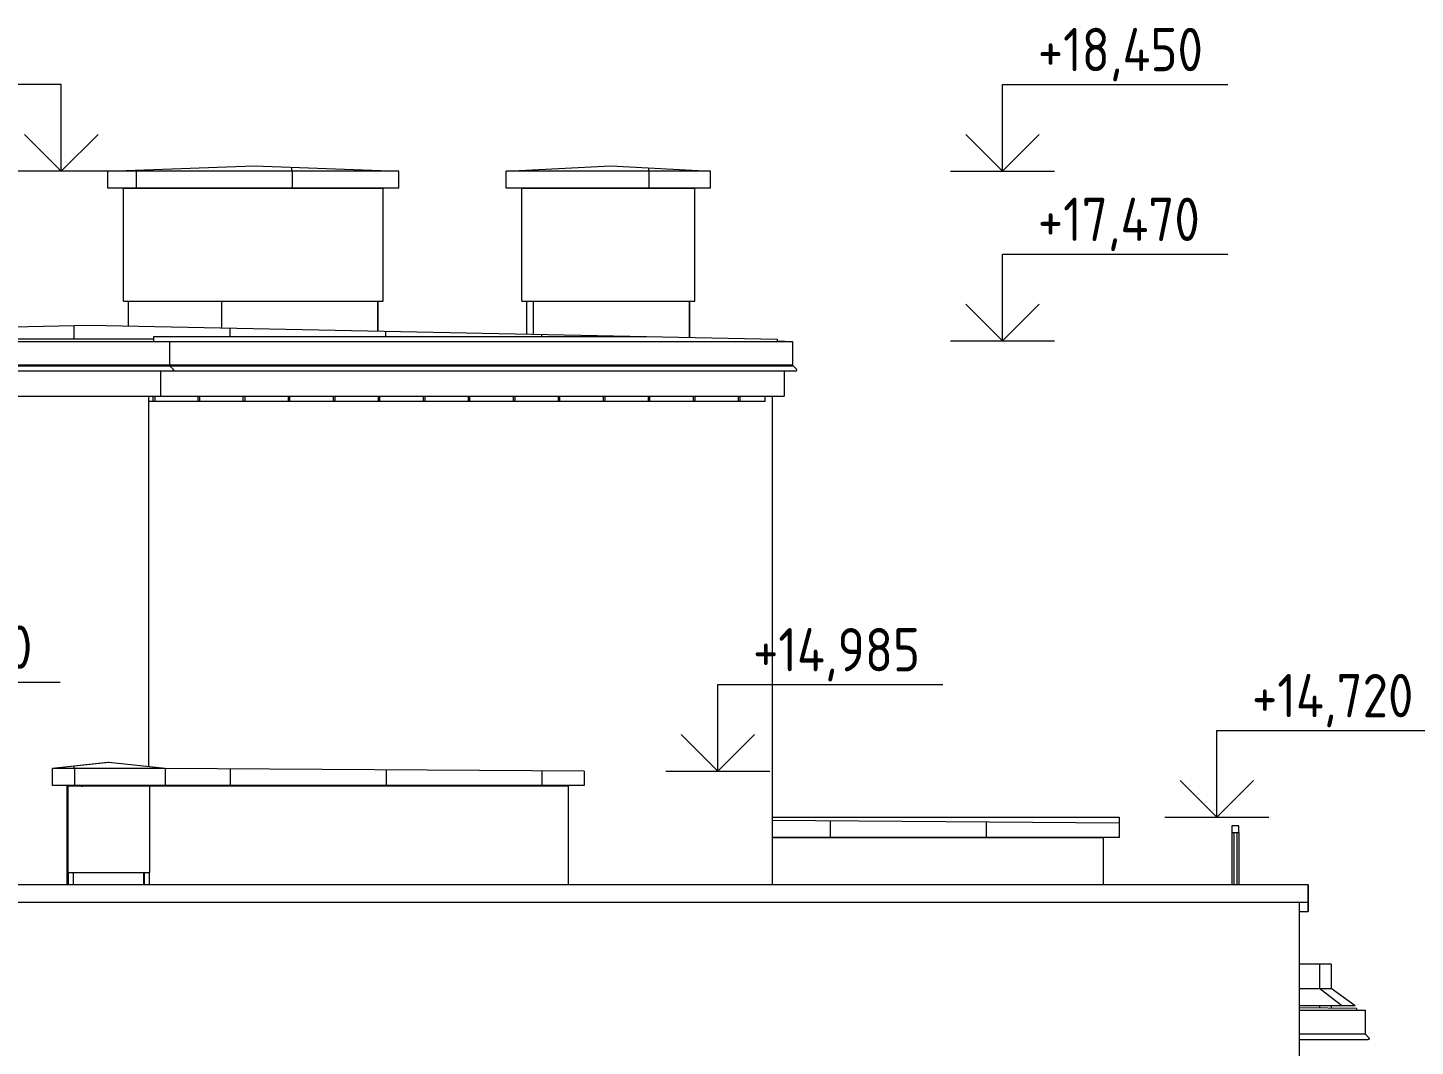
# Model space of a CAD drawing. Header units: millimetres. Extents: x -515342 to 330399, y -224905 to 507333.
# Drawn here: x 228666 to 236678, y -37732 to -31851 of the extents above; entities that cross this region are included whole.
import ezdxf

# ---------------------------------------------------------------- set-up
doc = ezdxf.new("R2010")
doc.units = ezdxf.units.MM
doc.layers.get('0').update_dxf_attribs({"lineweight": 0})
for name, color, linetype, lineweight in [('Аннотация', 7, 'Continuous', 0), ('Витраж', 7, 'Continuous', 0), ('Крыша', 7, 'Continuous', 0), ('Крыша штриховка', 7, 'Continuous', 0), ('Линии', 7, 'Continuous', 0), ('Обобщенные модели', 7, 'Continuous', 0), ('Ограждение', 7, 'Continuous', 0), ('Отметки', 7, 'Continuous', 0), ('Стены', 7, 'Continuous', 0), ('Стены внутренние', 7, 'Continuous', 0), ('Стены наружные', 7, 'Continuous', 0), ('Стены штриховка поверхности', 7, 'Continuous', 0)]:
    doc.layers.add(name, color=color, linetype=linetype, lineweight=lineweight)
doc.styles.add('GOST Common_1', font='', dxfattribs={"width": 0.9, "height": 250})
doc.styles.get('GOST Common_1').set_extended_font_data('GOST Common')
pattern_1 = [(0, (219934, -38029), (0, 10000), []), (90, (219933.65, -38029.2), (-900, 6e-14), [])]

# ---------------------------------------------------------------- blocks, each defined once
blk = doc.blocks.new('СД_Люблино_Фасады_rvt-2-Фасад А_-Д')
at = {"layer": 'Стены внутренние'}
blk.add_line((16075, 200), (16075, 14230), dxfattribs=at)
blk = doc.blocks.new('Ограждение - Ограждение-9804452-Фасад А_-Д')
at = {"layer": 'Ограждение'}
for p, q in [((9460, 17467.7), (9550, 17465)), ((13150, 17465), (13060, 17467.7)), ((9550, 17465), (6455, 17465)), ((13150, 17465), (9550, 17465)), ((9550, 17465), (9550, 17330)), ((13150, 17330), (13150, 17465)), ((9550, 17330), (6365, 17330)), ((6365, 17326.7), (9551.2, 17326.7)), ((13150, 17330), (9550, 17330)), ((9551.2, 17326.7), (13151.2, 17326.7)), ((9551.2, 17326.7), (9571.8, 17306.2)), ((13171.8, 17306.2), (13151.2, 17326.7)), ((6365, 17296.4), (9567.7, 17296.4)), ((9567.7, 17296.4), (13167.7, 17296.4))]:
    blk.add_line(p, q, dxfattribs=at)
for points in [[(9550, 17330), (9550, 17329.6), (9550.1, 17328.8), (9550.5, 17327.7), (9550.9, 17327), (9551.2, 17326.7)], [(13151.2, 17326.7), (13150.9, 17327), (13150.5, 17327.7), (13150.1, 17328.8), (13150, 17329.6), (13150, 17330)]]:
    blk.add_open_spline(points, degree=3, dxfattribs=at)
for points, knots in [([(9571.8, 17306.2), (9572.1, 17305.8), (9572.7, 17305), (9573.3, 17303.6), (9573.5, 17302.1), (9573.3, 17300.9), (9573, 17299.9), (9572.7, 17299.3), (9572.3, 17298.7), (9572, 17298.3), (9571.7, 17298), (9571.3, 17297.7), (9570.9, 17297.4), (9570.5, 17297.1), (9569.9, 17296.8), (9569.3, 17296.6), (9568.8, 17296.5), (9568.4, 17296.4), (9568.1, 17296.4), (9567.8, 17296.4), (9567.7, 17296.4)], [0, 0, 0, 0, 0.0833333, 0.1666667, 0.25, 0.3333333, 0.375, 0.4166667, 0.4583333, 0.4791667, 0.5, 0.5416667, 0.5625, 0.5833333, 0.625, 0.6666667, 0.6875, 0.7083333, 0.7291667, 0.75, 0.75, 0.75, 0.75]), ([(13167.7, 17296.4), (13167.8, 17296.4), (13168.1, 17296.4), (13168.4, 17296.4), (13168.8, 17296.5), (13169.2, 17296.6), (13169.5, 17296.7), (13169.9, 17296.8), (13170.2, 17297), (13170.6, 17297.2), (13170.9, 17297.4), (13171.2, 17297.6), (13171.5, 17297.8), (13171.8, 17298.2), (13172.3, 17298.6), (13172.7, 17299.3), (13173, 17299.9), (13173.3, 17300.9), (13173.5, 17302.1), (13173.3, 17303.6), (13172.7, 17305), (13172.1, 17305.8), (13171.8, 17306.2)], [-0.75, -0.75, -0.75, -0.75, -0.7291667, -0.7083333, -0.6875, -0.6666667, -0.6458333, -0.625, -0.6041667, -0.5833333, -0.5625, -0.5416667, -0.5208333, -0.5, -0.4583333, -0.4166667, -0.375, -0.3333333, -0.25, -0.1666667, -0.0833333, 0, 0, 0, 0])]:
    blk.add_open_spline(points, degree=3, knots=knots, dxfattribs=at)
blk = doc.blocks.new('Ограждение - Ограждение-9809664-Фасад А_-Д')
at = {"layer": 'Ограждение'}
for p, q in [((16075, 13605), (16455, 13605)), ((16405, 13606.5), (16455, 13605)), ((16455, 13605), (16455, 13470)), ((16075, 13470), (16455, 13470)), ((16456.2, 13466.7), (16075, 13466.7)), ((16456.2, 13466.7), (16476.8, 13446.2)), ((16075, 13436.4), (16472.7, 13436.4))]:
    blk.add_line(p, q, dxfattribs=at)
for start, end in [(180.48412, 197.81283), (202.18717, 218.49444)]:
    blk.add_arc((16460.2, 13470), 5.19, start, end, dxfattribs=at)
blk.add_open_spline([(16455, 13470), (16455, 13469.6), (16455.1, 13468.8), (16455.5, 13467.7), (16455.9, 13467), (16456.2, 13466.7)], degree=3, dxfattribs=at)
blk.add_open_spline([(16476.8, 13446.2), (16477.1, 13445.8), (16477.7, 13445), (16478.3, 13443.6), (16478.5, 13442.1), (16478.3, 13440.9), (16478, 13439.9), (16477.7, 13439.3), (16477.3, 13438.7), (16477, 13438.3), (16476.7, 13438), (16476.3, 13437.7), (16475.9, 13437.4), (16475.5, 13437.1), (16474.9, 13436.8), (16474.3, 13436.6), (16473.8, 13436.5), (16473.4, 13436.4), (16473.1, 13436.4), (16472.8, 13436.4), (16472.7, 13436.4)], degree=3, knots=[0, 0, 0, 0, 0.0833333, 0.1666667, 0.25, 0.3333333, 0.375, 0.4166667, 0.4583333, 0.4791667, 0.5, 0.5416667, 0.5625, 0.5833333, 0.625, 0.6666667, 0.6875, 0.7083333, 0.7291667, 0.75, 0.75, 0.75, 0.75], dxfattribs=at)
blk = doc.blocks.new('Ограждение - Ограждение-9810876-Фасад А_-Д')
at = {"layer": 'Ограждение'}
for p, q in [((16125, 14330), (-520, 14330)), ((16125, 14330), (16125, 14230)), ((-520, 14230), (16125, 14230)), ((16075, 14175), (16125, 14175))]:
    blk.add_line(p, q, dxfattribs=at)
blk = doc.blocks.new('Заглушка на парапетный отлив 2 - Заглушка на парапетный отлив 2-9811343-Фасад А_-Д')
at = {"layer": 'Обобщенные модели'}
for p, q in [((16125, 14230), (16125, 14330)), ((16126, 14330), (16125, 14330)), ((16126, 14330), (16126, 14230)), ((16125, 14175), (16125, 14230)), ((16125, 14230), (16126, 14230)), ((16126, 14230), (16126, 14175)), ((16125, 14175), (16126, 14175))]:
    blk.add_line(p, q, dxfattribs=at)
blk = doc.blocks.new('Прямоугольный импост - АР_Импост_40х40 _поручень ограждения на кровле_-10058575-Фасад А_-Д')
at = {"layer": 'Витраж'}
for p, q in [((15725, 14671), (15685, 14671)), ((15685, 14671), (15685, 14631)), ((15725, 14631), (15725, 14671)), ((15685, 14631), (15725, 14631))]:
    blk.add_line(p, q, dxfattribs=at)
blk = doc.blocks.new('Прямоугольный импост - АР_Импост_16х16 _вертикальное заполнение ограждений_-10058717-Фасад А_-Д')
at = {"layer": 'Витраж'}
for p, q in [((15697, 14631), (15697, 14330)), ((15713, 14631), (15713, 14330))]:
    blk.add_line(p, q, dxfattribs=at)
blk = doc.blocks.new('Прямоугольный импост - АР_Импост_40х40 _стойка ограждения на кровле_-10058718-Фасад А_-Д')
at = {"layer": 'Витраж'}
for p, q in [((15685, 14631), (15685, 14330)), ((15725, 14631), (15725, 14330))]:
    blk.add_line(p, q, dxfattribs=at)
blk = doc.blocks.new('Высотные отметки - Стрелка вверх-5091-Фасад А_-Д')
at = {"layer": 'Аннотация'}
for p, q in [((19478.6, 700), (20778.6, 700)), ((19478.6, 200), (19478.6, 700)), ((19478.6, 200), (19266.5, 412.1)), ((19478.6, 200), (19690.7, 412.1)), ((19178.6, 200), (19778.6, 200))]:
    blk.add_line(p, q, dxfattribs=at)

msp = doc.modelspace()

# ---------------------------------------------------------------- hatches: boundary and pattern name
at = {"layer": 'Крыша штриховка'}
h = msp.add_hatch(dxfattribs=at)
h.set_pattern_fill('FP_83', color=256, style=0, pattern_type=2)
h.set_pattern_definition([(0, (223890.9, -33547.1), (0, 924.18), []), (90, (223890.9, -33547.1), (-900, 6e-14), [])])
h.paths.add_polyline_path([(230808.6471, -32678.982), (229973.4039, -32648.982), (229128.6471, -32678.982), (230118.3565, -32678.982)])
h = msp.add_hatch(dxfattribs=at)
h.set_pattern_fill('FP_82', color=256, style=0, pattern_type=2)
h.set_pattern_definition([(0, (223891, -38029), (0, 10000), []), (90, (223890.9, -38029.2), (-900, 6e-14), [])])
h.paths.add_polyline_path([(229128.6471, -32777.182), (230808.6471, -32777.182), (230808.6471, -32678.982), (229128.6471, -32678.982)])
h = msp.add_hatch(dxfattribs=at)
h.set_pattern_fill('FP_81', color=256, style=0, pattern_type=2)
h.set_pattern_definition([(0, (225950.9, -33547.1), (0, 924.18), []), (90, (225950.9, -33547.1), (-900, 6e-14), [])])
h.paths.add_polyline_path([(231428.6471, -32678.982), (232608.6471, -32678.982), (232033.4039, -32648.982)])
h = msp.add_hatch(dxfattribs=at)
h.set_pattern_fill('FP_80', color=256, style=0, pattern_type=2)
h.set_pattern_definition([(0, (225951, -38029), (0, 10000), []), (90, (225950.9, -38029.2), (-900, 6e-14), [])])
h.paths.add_polyline_path([(232608.6471, -32777.182), (232608.6471, -32678.982), (231428.6471, -32678.982), (231428.6471, -32777.182)])
h = msp.add_hatch(dxfattribs=at)
h.set_pattern_fill('FP_87', color=256, style=0, pattern_type=2)
h.set_pattern_definition([(0, (219933.65, -32483.19), (0, 206.674), []), (90, (219933.65, -32483.2), (-900, 6e-14), [])])
h.paths.add_polyline_path([(227015.7389, -33648.982), (229393.6471, -33648.982), (229393.6471, -33633.7882), (232186.7683, -33632.7271), (229022.4959, -33568.982), (226488.6471, -33620.6982), (226488.6471, -33647.7416), (226388.6471, -33647.7416), (226388.6471, -33648.982), (226757.1874, -33648.982)])
h = msp.add_hatch(dxfattribs=at)
h.set_pattern_fill('FP_72', color=256, style=0, pattern_type=2)
h.set_pattern_definition([(0, (219933.65, -35970.63), (0, 332.724), []), (90, (219933.65, -35970.6), (-900, 6e-14), [])])
h.paths.add_polyline_path([(229458.6471, -36128.982), (229133.6471, -36093.982), (228808.6471, -36128.982), (229342.7021, -36128.982)])
h = msp.add_hatch(dxfattribs=at)
h.set_pattern_fill('FP_71', color=256, style=0, pattern_type=2)
h.set_pattern_definition(pattern_1)
h.paths.add_polyline_path([(229084.1506, -36227.182), (229458.6471, -36227.182), (229458.6471, -36128.982), (228808.6471, -36128.982), (228808.6471, -36227.182), (228954.8749, -36227.182)])
h = msp.add_hatch(dxfattribs=at)
h.set_pattern_fill('FP_71', color=256, style=0, pattern_type=2)
h.set_pattern_definition(pattern_1)
h.paths.add_polyline_path([(231878.6471, -36227.182), (231878.6471, -36143.982), (229458.6471, -36128.982), (229458.6471, -36227.182), (230118.3565, -36227.182)])
h = msp.add_hatch(dxfattribs=at)
h.set_pattern_fill('FP_75', color=256, style=0, pattern_type=2)
h.set_pattern_definition([(0, (223399, -38029), (0, 10000), []), (90, (223398.65, -38029.2), (-900, 6e-14), [])])
h.paths.add_polyline_path([(234255.18, -36527.182), (234968.6471, -36527.182), (234968.6471, -36443.982), (232963.6471, -36429.2754), (232963.6471, -36527.182), (233220.9741, -36527.182)])
at = {"layer": 'Стены штриховка поверхности'}
h = msp.add_hatch(dxfattribs=at)
h.set_pattern_fill('FP_92', color=256, style=0, pattern_type=2)
h.set_pattern_definition([(0, (230684, -38029), (0, 10000), []), (90, (230683.65, -38029.2), (-900, 6e-14), [])])
h.paths.add_polyline_path([(230688.6471, -33602.5471), (230688.6471, -33429.182), (229258.6471, -33429.182), (229258.6471, -33573.7393), (230635.4594, -33601.4756)])
h = msp.add_hatch(dxfattribs=at)
h.set_pattern_fill('FP_93', color=256, style=0, pattern_type=2)
h.set_pattern_definition([(0, (232484, -38029), (0, 10000), []), (90, (232483.65, -38029.2), (-900, 6e-14), [])])
h.paths.add_polyline_path([(232488.6471, -33638.8086), (232488.6471, -33429.182), (231558.6471, -33429.182), (231558.6471, -33620.0735), (232478.6847, -33638.6079)])
h = msp.add_hatch(dxfattribs=at)
h.set_pattern_fill('FP_70', color=256, style=0, pattern_type=2)
h.set_pattern_definition([(270, (229398.65, -37879.2), (520, 3e-14), [32.5, -117.5]), (270, (229138.65, -37996.7), (520, 3e-14), [32.5, -117.5]), (270, (229648.65, -37879.2), (520, 3e-14), [32.5, -117.5]), (270, (229388.65, -37879.2), (520, 3e-14), [32.5, -117.5]), (90, (229398.65, -38029.2), (-520, 3e-14), [32.5, -117.5]), (90, (229388.65, -38029.2), (-520, 3e-14), [32.5, -117.5]), (90, (229648.65, -38029.2), (-520, 3e-14), [32.5, -117.5]), (90, (229138.65, -37911.7), (-520, 3e-14), [32.5, -117.5]), (270, (229253.65, -37921.7), (520, 3e-14), [65, -85]), (270, (229263.65, -37921.7), (520, 3e-14), [65, -85]), (270, (229523.65, -37921.7), (520, 3e-14), [65, -85]), (90, (229513.65, -37986.7), (-520, 3e-14), [65, -85]), (0, (229133.65, -37921.68), (0, 150), [120, -400]), (180, (229253.65, -37986.68), (-2e-14, -150), [120, -400]), (0, (229523.65, -37986.68), (0, 150), [130, -390]), (180, (229653.65, -37921.68), (-2e-14, -150), [130, -390]), (0, (229263.65, -37986.68), (0, 150), [250, -270]), (180, (229388.65, -37911.68), (-2e-14, -150), [250, -270]), (180, (229648.65, -37911.68), (-2e-14, -150), [250, -270]), (180, (229388.65, -37996.68), (-2e-14, -150), [250, -270]), (180, (229513.65, -37921.68), (-2e-14, -150), [250, -270]), (180, (229648.65, -37996.68), (-2e-14, -150), [250, -270])])
h.paths.add_polyline_path([(231152.5624, -34009.853), (232923.6471, -34009.853), (232923.2268, -33979.182), (229363.6471, -33979.182), (229363.6471, -34009.853), (230118.3565, -34009.853)])
h = msp.add_hatch(dxfattribs=at)
h.set_pattern_fill('FP_69', color=256, style=0, pattern_type=2)
h.set_pattern_definition([(270, (225598.65, -37879.2), (520, 3e-14), [32.5, -117.5]), (270, (225338.65, -37996.7), (520, 3e-14), [32.5, -117.5]), (270, (225848.65, -37879.2), (520, 3e-14), [32.5, -117.5]), (270, (225588.65, -37879.2), (520, 3e-14), [32.5, -117.5]), (90, (225598.65, -38029.2), (-520, 3e-14), [32.5, -117.5]), (90, (225588.65, -38029.2), (-520, 3e-14), [32.5, -117.5]), (90, (225848.65, -38029.2), (-520, 3e-14), [32.5, -117.5]), (90, (225338.65, -37911.7), (-520, 3e-14), [32.5, -117.5]), (270, (225453.65, -37921.7), (520, 3e-14), [65, -85]), (270, (225463.65, -37921.7), (520, 3e-14), [65, -85]), (270, (225723.65, -37921.7), (520, 3e-14), [65, -85]), (90, (225713.65, -37986.7), (-520, 3e-14), [65, -85]), (0, (225333.65, -37921.68), (0, 150), [120, -400]), (180, (225453.65, -37986.68), (-2e-14, -150), [120, -400]), (0, (225723.65, -37986.68), (0, 150), [130, -390]), (180, (225853.65, -37921.68), (-2e-14, -150), [130, -390]), (0, (225463.65, -37986.68), (0, 150), [250, -270]), (180, (225588.65, -37911.68), (-2e-14, -150), [250, -270]), (180, (225848.65, -37911.68), (-2e-14, -150), [250, -270]), (180, (225588.65, -37996.68), (-2e-14, -150), [250, -270]), (180, (225713.65, -37921.68), (-2e-14, -150), [250, -270]), (180, (225848.65, -37996.68), (-2e-14, -150), [250, -270])])
h.paths.add_polyline_path([(229203.6471, -36229.182), (229323.6471, -36229.182), (229323.6471, -36227.182), (228943.6471, -36227.182), (228943.6471, -36229.182), (229086.1054, -36229.182)])
h = msp.add_hatch(dxfattribs=at)
h.set_pattern_fill('FP_90', color=256, style=0, pattern_type=2)
h.set_pattern_definition([(0, (229334, -38029), (0, 10000), []), (90, (229333.65, -38029.2), (-900, 6e-14), [])])
h.paths.add_polyline_path([(229338.6471, -36799.182), (229338.6471, -36729.182), (229328.6471, -36729.182), (229328.6471, -36799.182)])

# ---------------------------------------------------------------- linework, layer by layer
at = {"layer": 'Крыша'}
for p, q in [((229128.6471, -32678.982), (229973.4039, -32648.982)), ((229128.6471, -32777.182), (229128.6471, -32678.982)), ((230808.6471, -32678.982), (229128.6471, -32678.982)), ((229973.4039, -32648.982), (230808.6471, -32678.982)), ((230808.6471, -32777.182), (230808.6471, -32678.982)), ((231428.6471, -32678.982), (232033.4039, -32648.982)), ((231428.6471, -32777.182), (231428.6471, -32678.982)), ((232608.6471, -32678.982), (231428.6471, -32678.982)), ((232033.4039, -32648.982), (232608.6471, -32678.982)), ((232608.6471, -32777.182), (232608.6471, -32678.982)), ((230808.6471, -32777.182), (229128.6471, -32777.182)), ((232608.6471, -32777.182), (231428.6471, -32777.182)), ((226488.6471, -33620.3154), (229022.4959, -33568.982)), ((229022.4959, -33568.982), (232993.6471, -33648.982)), ((229393.6471, -33648.982), (226388.6471, -33648.982)), ((229393.6471, -33661.482), (229393.6471, -33633.7882)), ((229393.6471, -33633.7882), (232239.4362, -33633.7882)), ((232993.6471, -33648.982), (232993.6471, -33662.682)), ((229127.5857, -36093.982), (228808.6471, -36128.982)), ((229131.2872, -36093.982), (228808.6471, -36128.982)), ((229133.6471, -36093.982), (228808.6471, -36128.982)), ((228808.6471, -36227.182), (228808.6471, -36128.982)), ((229458.6471, -36128.982), (228808.6471, -36128.982)), ((229129.4603, -36094.1801), (229127.5857, -36093.982)), ((229132.4714, -36094.1086), (229131.2872, -36093.982)), ((229458.6471, -36128.982), (229133.6471, -36093.982)), ((229458.6471, -36128.982), (229458.6471, -36227.182)), ((231878.6471, -36143.982), (229458.6471, -36128.982)), ((231878.6471, -36143.982), (231878.6471, -36227.182)), ((231878.6471, -36227.182), (228808.6471, -36227.182)), ((232963.6471, -36408.982), (234968.6471, -36408.982)), ((234968.6471, -36443.982), (232963.6471, -36429.2754)), ((234968.6471, -36408.982), (234968.6471, -36527.182)), ((234968.6471, -36527.182), (232963.6471, -36527.182)), ((236177.6551, -37256.982), (236008.6471, -37256.982)), ((236338.6471, -37513.982), (236008.6471, -37509.6044)), ((236338.6471, -37513.982), (236338.6471, -37522.682))]:
    msp.add_line(p, q, dxfattribs=at)
at = {"layer": 'Линии'}
for p, q in [((229107.3068, -32678.982), (228667.3068, -32678.982)), ((234107.3068, -32678.982), (234407.3068, -32678.982)), ((234107.3068, -33659.182), (234407.3068, -33659.182)), ((232502.3068, -36143.982), (232782.3068, -36143.982)), ((235387.3068, -36408.982), (235687.3068, -36408.982))]:
    msp.add_line(p, q, dxfattribs=at)
at = {"layer": 'Отметки'}
for p, q in [((229107.3068, -32678.982), (228859.7556, -32678.982)), ((234107.3068, -32678.982), (234295.0319, -32678.982)), ((234107.3068, -33659.182), (234295.0319, -33659.182)), ((232502.3068, -36143.982), (232650.595, -36143.982)), ((235500.8815, -36408.982), (235531.821, -36408.982))]:
    msp.add_line(p, q, dxfattribs=at)
at = {"layer": 'Стены'}
for p, q in [((236008.6471, -37399.182), (236191.6596, -37399.182)), ((236253.1709, -37499.182), (236124.9996, -37399.182)), ((236331.7047, -37499.182), (236191.6596, -37399.182)), ((236331.7047, -37499.182), (236008.6471, -37499.182))]:
    msp.add_line(p, q, dxfattribs=at)
at = {"layer": 'Стены внутренние'}
for p, q in [((229218.6471, -33429.182), (229218.6471, -32779.182)), ((230718.6471, -32779.182), (229218.6471, -32779.182)), ((230718.6471, -33429.182), (230718.6471, -32779.182)), ((231518.6471, -33429.182), (231518.6471, -32779.182)), ((232518.6471, -32779.182), (231518.6471, -32779.182)), ((232518.6471, -33429.182), (232518.6471, -32779.182)), ((229218.6471, -33429.182), (230718.6471, -33429.182)), ((231518.6471, -33429.182), (232518.6471, -33429.182)), ((229433.6471, -33979.182), (229433.6471, -33832.5816)), ((233033.6471, -33832.5793), (233033.6471, -33979.182)), ((226298.6471, -33979.182), (233033.6471, -33979.182)), ((229363.6471, -33979.182), (229363.6471, -36118.7512)), ((232923.6471, -34009.853), (229363.6471, -34009.853)), ((232923.6471, -34009.853), (232923.6471, -33979.182)), ((232963.6471, -33979.182), (232963.6471, -36799.182)), ((228893.6471, -36799.182), (228893.6471, -36227.182)), ((229368.6471, -36229.182), (228893.6471, -36229.182)), ((228898.6471, -36729.182), (228898.6471, -36229.182)), ((229323.6471, -36229.182), (229323.6471, -36227.182)), ((229363.6471, -36227.182), (229363.6471, -36229.182)), ((231788.6471, -36229.182), (229368.6471, -36229.182)), ((229368.6471, -36229.182), (229368.6471, -36729.182)), ((231788.6471, -36799.182), (231788.6471, -36229.182)), ((234878.6471, -36529.182), (232963.6471, -36529.182)), ((234878.6471, -36799.182), (234878.6471, -36529.182)), ((228898.6471, -36729.182), (228898.6471, -36799.182)), ((228898.6471, -36729.182), (229368.6471, -36729.182)), ((229368.6471, -36799.182), (229368.6471, -36729.182))]:
    msp.add_line(p, q, dxfattribs=at)
at = {"layer": 'Стены наружные'}
for p, q in [((229248.6471, -33573.5378), (229248.6471, -33429.182)), ((230688.6471, -33602.5471), (230688.6471, -33429.182)), ((231548.6471, -33619.872), (231548.6471, -33429.182)), ((232488.6471, -33638.8086), (232488.6471, -33429.182)), ((228928.6471, -36729.182), (228928.6471, -36799.182)), ((229338.6471, -36729.182), (229338.6471, -36799.182)), ((236191.6596, -37257.982), (236008.6471, -37257.982)), ((236124.9996, -37257.982), (236124.9996, -37399.182)), ((236191.6596, -37257.982), (236191.6596, -37399.182)), ((236124.9996, -37499.182), (236124.9996, -37511.357)), ((236191.6596, -37499.182), (236191.6596, -37512.176))]:
    msp.add_line(p, q, dxfattribs=at)

# ---------------------------------------------------------------- block references
msp.add_blockref('СД_Люблино_Фасады_rvt-2-Фасад А_-Д', (219933.6471, -51129.182))
at = {"layer": 'Витраж'}
for name in ['Прямоугольный импост - АР_Импост_40х40 _поручень ограждения на кровле_-10058575-Фасад А_-Д', 'Прямоугольный импост - АР_Импост_40х40 _стойка ограждения на кровле_-10058718-Фасад А_-Д', 'Прямоугольный импост - АР_Импост_16х16 _вертикальное заполнение ограждений_-10058717-Фасад А_-Д']:
    msp.add_blockref(name, (219933.6471, -51129.182), dxfattribs=at)
at = {"layer": 'Обобщенные модели'}
msp.add_blockref('Заглушка на парапетный отлив 2 - Заглушка на парапетный отлив 2-9811343-Фасад А_-Д', (219933.6471, -51129.182), dxfattribs=at)
at = {"layer": 'Ограждение'}
for name in ['Ограждение - Ограждение-9804452-Фасад А_-Д', 'Ограждение - Ограждение-9810876-Фасад А_-Д', 'Ограждение - Ограждение-9809664-Фасад А_-Д']:
    msp.add_blockref(name, (219933.6471, -51129.182), dxfattribs=at)
at = {"layer": 'Отметки', "extrusion": (0, 0, -1)}
msp.add_blockref('Высотные отметки - Стрелка вверх-5091-Фасад А_-Д', (-248338.3483, -32878.982), dxfattribs=at)
at = {"layer": 'Отметки'}
for p in [(214816.4392, -32878.982), (214816.4392, -33859.182), (208075.0986, -36328.982), (213172.0022, -36343.982), (216053.2282, -36608.982)]:
    msp.add_blockref('Высотные отметки - Стрелка вверх-5091-Фасад А_-Д', p, dxfattribs=at)

# ---------------------------------------------------------------- texts
at = {"layer": 'Отметки', "char_height": 250, "attachment_point": 1, "line_spacing_factor": 1.022761, "style": 'GOST Common_1'}
for s, insert, width in [('+18,450', (234498.4717, -31852.2749), 1191.744618), ('+17,470', (234498.4717, -32832.4749), 1191.744618), ('+15,000', (227768.4452, -35302.2749), 1164.590943), ('+14,985', (232854.0348, -35317.2749), 1191.744618), ('+14,720', (235735.2607, -35582.2749), 1191.744618)]:
    msp.add_mtext(s, dxfattribs=dict(at, insert=insert, width=width))

doc.saveas('drawing.dxf')
